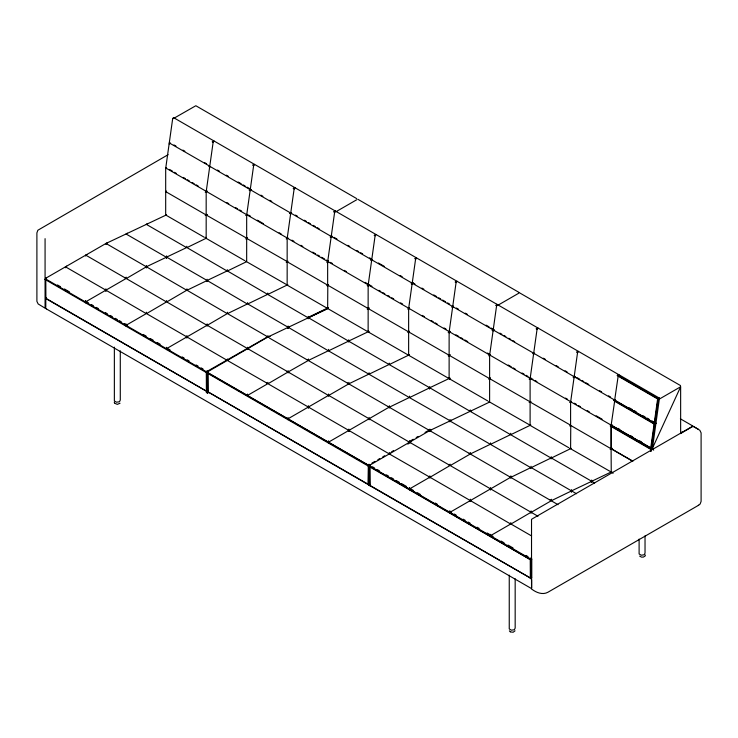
<?xml version="1.0" encoding="UTF-8"?>
<svg xmlns="http://www.w3.org/2000/svg" width="738" height="738" viewBox="0 0 738 738"><rect width="100%" height="100%" fill="white"/><g stroke="black" fill="none" stroke-linecap="round" stroke-linejoin="round"><path stroke-width="1.11" d="M45.488 279.462L46.291 277.885M370.236 464.912L369.498 465.438L369.738 466.065L530.253 558.74L531.701 558.74L531.692 559.579L530.253 559.579L45.793 279.877L45.793 278.208L105.903 243.503L166.419 214.906M45.793 278.208L45.793 279.047L206.308 371.721L206.409 391.288M208.254 371.399L207.526 371.924L207.756 372.552L368.28 465.226L368.271 466.065L369.72 466.065L369.36 484.949L207.756 391.758L207.756 371.721L267.866 337.017L327.995 308.438M369.738 465.235L369.009 466.49L369.729 466.065L370.089 485.788L369.738 484.442L368.28 484.432L368.271 466.065L368.631 465.134L369.36 465.134M530.345 578.306L530.253 558.74M45.968 298.53L45.498 297.829L45.894 298.613L207.037 391.518L45.793 298.244L45.793 297.414L46.512 298.669L46.042 298.669M294.038 188.172L293.198 188.559L295.052 187.766L294.167 188.605L290.735 213.061L330.753 236.16L332.026 236.197L331.122 237.129L327.718 261.492L367.727 284.591L369 284.628L368.151 285.671L368.133 308.502L407.699 331.344L409.489 331.38L408.64 332.423L408.631 355.255L409.489 354.757L407.699 354.72L368.133 331.879L368.151 309.047L369 308.004L367.21 307.967L327.644 285.126L327.654 262.294L328.511 261.243L326.537 260.108M327.644 286.196L327.81 285.375L327.644 308.502L367.21 331.344L369 331.38M487.698 400.9L449.119 378.631L449.128 355.808L449.986 354.757L448.197 354.72L408.631 331.879L408.64 309.047L409.489 308.004L408.215 307.967L368.207 284.868L371.638 260.413L372.515 259.573L371.242 259.536L331.233 236.437L334.665 211.981L335.541 211.142L333.687 211.935L334.526 211.557M529.967 425.116L489.608 402.007L489.617 379.184L490.475 378.133L488.685 378.096L449.119 355.255L449.128 332.423L449.986 331.38L448.704 331.344L408.695 308.244L412.127 283.789L413.003 282.949L414.987 284.093M146.447 265.468L146.336 267.756L145.46 266.252L105.903 243.411L105.866 244.057M166.622 255.865L166.502 258.143L167.554 256.667L186.788 247.507L226.751 270.8M186.788 246.252L186.751 247.184M186.945 288.844L186.908 289.785M207.11 279.241L206.991 281.519L208.042 280.043L227.276 270.883L267.248 294.176M227.276 269.628L227.239 270.56M227.433 312.229L227.396 313.161M247.599 302.617L247.562 303.549M267.774 293.004L267.728 293.945M267.922 335.606L267.885 336.537M288.097 325.993L287.977 328.272L287.147 326.694L247.599 303.862L227.885 313.438M308.263 316.39L308.143 318.668L309.48 317.091M308.419 358.982L308.373 359.913M328.585 349.369L328.548 350.301M348.751 339.766L348.714 340.698M348.908 382.358L348.871 383.29M369.074 372.745L369.037 373.677M389.24 363.142L389.203 364.074M389.396 405.734L389.36 406.666M409.562 396.121L409.525 397.053M429.737 386.518L429.617 388.797L430.669 387.321L449.82 378.197L449.71 379.231L448.612 377.524M429.885 429.11L429.774 431.398A1.024 0.637 64.5 0 1 430.503 430.992L430.595 430.927A1.024 0.59 60 0 0 429.811 431.379A1.024 0.59 60 0 0 429.092 430.125A1.024 0.637 64.5 0 1 429.7 431.435L428.612 429.784M450.06 419.498L450.023 420.439M470.226 409.894L470.189 410.826M470.392 452.495L470.355 453.427M490.558 442.883L490.521 443.815M510.724 433.28L510.687 434.212M510.88 475.872L510.761 478.15L510.825 477.191L491.517 488.344L490.585 489.811L489.645 488.344L450.088 465.503L430.337 477.071M531.046 466.259L531.009 467.191M551.221 456.656L551.101 458.935L551.212 457.911L590.769 480.742L591.516 482.348L592.642 480.835L611.793 471.711M551.369 499.248L551.332 500.18M571.544 489.645L571.424 491.923L570.594 490.346L531.046 467.514L511.333 477.089M591.71 480.032L591.59 482.32L591.71 481.287L594.671 482.993M331.122 237.129L331.316 236.778M267.839 337.561L267.866 336.925M389.277 408.013L389.341 407.053L370.033 418.206L369.101 419.673L368.161 418.206L328.604 395.365L309.296 406.518L308.364 407.976L307.423 406.518L267.866 383.677L248.466 394.885L247.525 396.352L247.525 394.064M169.14 144.011L170.063 142.683L169.27 142.932L172.701 118.477L173.578 117.637L659.468 398.16L652.438 448.261L653.665 450.162M172.655 118.966L172.701 118.477M209.629 167.388L209.841 166.65M213.144 142.342L214.066 141.013L212.212 141.807L213.051 141.419M250.117 190.773L251.04 189.435L249.767 189.408L209.758 166.308L213.19 141.853M253.632 165.718L254.555 164.389L252.71 165.183L253.549 164.795M290.606 214.149L291.538 212.821L290.255 212.784L250.247 189.684L253.678 165.229M294.13 189.094L294.167 188.605M334.665 211.981L334.618 212.47L334.831 211.723M371.638 260.413L371.592 260.901L371.804 260.154M375.319 235.099L375.107 235.846L376.029 234.518L374.184 235.311M412.127 283.789L412.081 284.278L412.293 283.53M415.808 258.484L415.595 259.222L416.518 257.894L414.673 258.687M452.781 306.907L452.579 307.654L453.501 306.325L452.219 306.288L412.21 283.189L415.642 258.734M456.305 281.861L456.093 282.608L457.016 281.27L455.161 282.073M493.067 331.03L493.99 329.701L492.716 329.674L452.708 306.574L456.139 282.11M496.582 305.984L497.504 304.656L497.375 305.56M533.556 354.415L534.478 353.078L533.685 353.327L537.116 328.871L537.993 328.032L536.148 328.825L536.987 328.438M537.07 329.36L537.116 328.871M574.044 377.791L574.976 376.463L573.694 376.426L533.722 353.262M577.568 352.736L578.491 351.408L576.636 352.201L577.476 351.814M577.605 352.247L574.173 376.703L614.191 399.802L615.464 399.839L614.542 401.168L654.099 424.009L655.953 423.215L652.005 420.937M617.964 375.199L617.125 375.577L618.979 374.784L618.057 376.112L657.623 398.954L659.468 398.16M166.428 258.18L166.613 257.11L206.17 279.942L206.917 281.556L207.11 280.486L246.999 303.816M530.853 468.575L531.056 467.541M146.262 224.324L186.262 247.414M267.737 294.453L307.737 317.552M348.714 341.205L388.723 364.304M389.203 364.59L428.787 387.229L429.544 388.834L429.728 387.773L469.7 411.057M470.198 411.343L510.207 434.442M510.687 434.728L550.696 457.818M169.186 143.523L165.755 167.978L205.764 191.077L207.037 191.114L206.179 192.166L206.17 214.989L246.529 238.097M173.578 117.637L173.448 118.541L195.828 105.737L356.611 198.559M287.017 261.473L246.667 238.365L246.676 215.542L247.525 214.49L246.252 214.454L206.243 191.354L209.675 166.899M287.054 237.913L246.732 214.74L250.164 190.275M290.652 213.66L287.22 238.116L327.229 261.215L328.511 261.243L326.722 262.276M411.158 283.743L413.003 282.949L411.73 282.912L371.721 259.813L375.153 235.357M452.625 307.165L449.193 331.62L489.202 354.72L490.475 354.757L489.617 355.808L489.608 378.631L529.967 401.74M493.113 330.541L489.681 354.996L529.69 378.096L532.937 379.277M533.519 353.124L493.196 329.951L496.628 305.495M570.492 401.555L530.17 378.373L533.602 353.917M658.748 397.745L659.338 399.074L680.639 386.777L652.438 448.261L650.648 449.304L611.082 426.453L611.95 424.885L610.667 424.857L570.659 401.758L574.09 377.293M614.45 400.245L613.61 400.633L615.464 399.839L614.671 400.079L618.269 375.365L658.462 398.575L654.993 423.252L654.265 422.865L657.623 398.954M654.099 424.009L650.75 447.911L652.438 448.261M654.68 423.178L658.111 398.723L618.103 375.624M681.488 432.957L682.032 432.016L681.718 432.874L692.696 426.481L692.152 426.167L692.567 426.61M308.069 318.705L308.253 317.635L348.225 340.928M207.756 373.391L207.848 372.921L369.332 465.706M530.253 559.579L369.637 466.268M207.858 391.398L208.485 392.173L207.461 391.343C207.95 390.55 205.136 391.352 207.756 390.919L207.037 391.518L207.037 370.688M531.526 519.497L531.526 588.795M45.498 278.623L45.073 279.462L45.793 279.877M207.452 372.976L207.756 372.552L207.765 391.758L369.028 485.05L368.28 484.432L368.613 466.195M207.47 391.343L207.765 391.758L207.535 372.745M368.963 374.231L408.963 397.321M369.729 484.432L370.089 485.779L369.535 485.244C370.07 483.934 368.539 484.801 369.36 484.949M409.452 397.607L449.11 420.208L449.866 421.813M490.447 444.368L530.447 467.458M591.71 481.314L572.476 490.447L571.424 491.923L571.535 490.89L576.479 493.74M645.427 555.013L645.049 556.101L643.315 557.098L641.405 557.098L639.671 556.101M515.041 630.833L513.168 632.235L510.447 631.922M327.81 261.999L327.644 262.82M368.299 285.375L368.133 286.196M368.299 308.752L368.133 309.573M408.797 308.752L408.631 309.573M408.797 332.128L408.631 332.949M449.285 332.128L449.119 332.949M449.285 355.504L449.119 356.325M66.632 266.141L65.414 267.719L65.414 266.787L104.971 289.628L105.903 291.095L106.844 289.628L126.152 278.484L166.151 301.731M126.05 323.936L126.05 326.214L126.991 324.748L146.401 313.549L185.948 336.38L186.889 337.847L187.83 336.38L207.138 325.237L246.686 348.068L247.627 349.535L248.844 347.958M206.308 371.721L207.756 371.721L207.037 372.967L207.756 372.552M288.115 372.911L289.056 371.445L308.364 360.458M288.014 417.44L288.014 419.728L288.955 418.261L308.364 407.053L347.912 429.894L348.853 431.361L349.794 429.894L369.101 418.741L409.101 441.997M409.498 487.578L409.498 489.866L410.439 488.399L429.848 477.191L469.396 500.032L470.337 501.499L471.278 500.032L490.585 488.879L530.133 511.72L531.074 513.187M126.013 233.964L166.022 257.055M328.475 350.845L368.474 373.945M449.959 420.983L489.958 444.082M570.76 425.641L570.594 448.769L610.944 471.877M169.27 142.932L209.592 166.105M165.782 167.923L166.548 167.738L165.69 168.79L165.681 191.612L205.247 214.454L207.037 214.49L206.179 215.542L206.17 238.365L244.748 260.643M206.243 191.354L207.037 191.114L205.247 192.148M250.283 189.62L251.04 189.435L249.195 190.238L250.034 189.851M246.732 214.74L247.525 214.49L245.736 215.524M290.772 212.996L291.538 212.821L289.683 213.614L290.523 213.227M331.261 236.381L332.026 236.197L330.172 236.99L331.011 236.603M371.721 259.813L372.515 259.573L370.67 260.366M368.207 284.868L369 284.628L367.21 285.661M412.247 283.134L413.003 282.949M408.732 308.18L409.489 308.004L407.699 309.038M452.735 306.51L453.501 306.325L451.647 307.119M449.221 331.565L449.986 331.38L448.197 332.414M493.196 329.951L493.99 329.701L492.135 330.495M489.709 354.941L490.475 354.757L488.685 355.79M530.17 378.373L530.963 378.133L530.115 379.184L530.105 402.007L570.456 425.116M614.671 400.079L654.993 423.252L655.953 423.215M348.631 342.045L349.683 340.569L368.843 331.445M369.83 466.434L370.089 465.558M86.152 254.979L86.881 254.453M126.641 278.355L146.401 266.787L186.4 290.043M146.88 313.419L166.64 301.86L206.649 325.107M167.129 301.731L186.889 290.172L226.889 313.419M226.889 360.172L186.889 336.925L167.48 348.124L166.548 349.591L166.548 347.312M207.618 325.107L227.378 313.549L267.184 336.537A1.024 0.637 64.5 0 1 267.525 336.897L206.668 371.62L207.396 371.62M227.867 360.172L228.605 359.646M268.355 383.548L288.115 371.989L328.115 395.236M329.093 395.236L348.853 383.834M389.839 453.685L390.577 453.16M410.088 441.997L410.817 441.472M450.577 465.383L470.337 453.971M511.314 523.823L531.074 512.264L537.993 516.259M531.563 512.135L551.323 500.724M698.351 429.23L692.751 426.186L531.784 519.137M106.41 243.309L107.176 242.802M126.576 233.697L127.351 233.19M146.742 224.094L147.517 223.586M187.24 247.47L205.865 238.411M187.387 290.062L207.11 280.523M227.728 270.846L246.354 261.796M248.051 303.825L267.774 294.296M268.217 294.222L287.857 284.693M268.374 336.814L269.149 336.307M308.862 360.19L328.585 350.651M329.037 350.587L348.76 341.048M349.36 383.575L369.083 374.028M369.526 373.963L389.249 364.424M389.692 364.351L409.332 354.821M389.849 406.952L409.572 397.404M410.014 397.339L429.737 387.801M450.521 420.725L451.287 420.217M470.687 411.112L471.462 410.605M470.844 453.713L490.567 444.165M491.01 444.101L510.733 434.562M511.176 434.498L530.825 424.996M531.498 467.477L551.221 457.938M551.664 457.874L571.304 448.335M551.821 500.465L571.544 490.918M288.014 261.243L287.165 262.294L287.156 285.126L326.722 307.967L328.511 308.004M530.963 401.509L530.115 402.561L530.105 425.383L568.675 447.662M571.452 401.509L570.603 402.561L570.594 425.383L610.16 448.224L611.95 448.261L611.092 449.313L611.249 472.043M530.973 559.755L531.692 559.579L531.701 577.946L530.973 578.361C529.838 578.878 532.052 578.906 530.973 578.361L369.83 485.632M46.512 298.669L46.042 298.89L45.793 297.414M120.017 403.252L117.324 404.359L114.639 403.252M208.485 392.173L207.867 392.229M369.83 465.706L369.637 466.259M698.351 505.401L700.15 503.999L701.1 501.351L701.1 432.883L699.836 430.291L693.231 426.269M145.912 313.419L105.903 290.172L86.503 301.372L85.562 302.838L85.562 300.56M388.852 453.685L348.853 430.429L329.443 441.638L328.511 443.104L328.511 440.817M510.336 523.823L470.337 500.567L450.927 511.775L449.995 513.242L449.995 510.964M531.591 535.936L510.825 523.952L491.425 535.151L490.484 536.618L490.484 534.34M166.622 257.147L147.379 266.28L146.336 267.756L146.401 266.787M369.009 466.49L369.729 466.065M168.135 154.676L37.85 230.247L36.9 232.904L36.9 301.362L38.164 303.964L44.714 307.949M165.69 191.603L166.548 191.114L165.69 192.166L165.681 214.989L204.26 237.258M45.073 279.462L45.793 279.047L45.894 298.613M165.69 214.989L166.548 214.49M205.247 215.524L207.037 214.49M245.736 238.9L246.529 238.448M246.676 238.365L247.525 237.867L246.676 238.918L246.667 261.75L287.017 284.859M286.224 238.9L288.014 237.867L287.165 238.918L287.156 261.741L326.722 284.591L328.511 284.628L326.722 285.661M336.38 211.492L356.712 199.758M286.224 262.276L287.017 261.824M367.21 309.038L369 308.004M407.699 332.414L409.489 331.38M498.344 304.997L518.676 293.263M448.197 355.79L449.986 354.757M449.128 378.622L449.986 378.133L448.197 378.096L408.631 355.255M488.685 379.166L490.475 378.133M371.943 463.113L374.895 461.407M377.847 459.7L379.812 458.566M382.764 456.868L384.729 455.733M391.61 451.757L393.575 450.623M408.326 442.108L413.243 439.267M416.195 437.56L418.16 436.426M425.042 432.45L429.147 430.088A1.024 0.637 64.5 0 1 429.811 431.379A1.024 0.637 64.5 0 1 430.595 430.927M407.819 444.082L410.771 442.376M529.174 379.166L530.963 378.133M529.174 402.542L529.967 402.09M569.662 402.542L570.456 402.09M569.662 425.918L570.456 425.466M610.16 425.918L611.95 424.885L611.156 425.134L614.754 400.42L654.938 423.621L651.479 448.307L611.156 425.134L651.165 448.234L654.597 423.778L614.588 400.679M610.16 449.304L611.95 448.261M698.618 505.244L547.956 592.227C542.596 595.215 536.231 592.577 531.784 589.155M335.569 211.649L336.26 211.557M173.624 118.126L174.297 118.052M497.55 305.145L498.224 305.071M268.457 337.506L268.632 337.414A1.024 0.637 64.5 0 0 268.263 337.321M267.377 336.998L267.645 337.451L267.008 336.676L267.47 336.934M308.226 317.322L327.829 307.977M308.715 317.598L328.318 308.263M489.635 402.053L429.839 430.522L369.72 465.226L368.28 465.226M495.65 305.449L497.504 304.656M573.961 376.869L573.122 377.256L574.976 376.463M531.323 588.472L45.885 308.632M289.314 326.694L287.977 328.272L288.088 327.238L327.986 350.568M431.121 429.82L429.784 431.398L428.981 430.18L269.453 338.087M368.373 484.792L369.627 484.792M206.677 391.435L207.664 391.288L207.037 391.435M530.973 578.361L530.604 578.454M267.866 337.017L270.08 336.445M530.973 578.112L531.701 577.946L530.253 577.946L369.738 485.272L369.507 466.259M206.64 371.851L207.424 371.851M368.613 465.355L369.387 465.355M530.585 558.869L531.369 558.869M519.266 292.672L680.537 385.577M206.04 238.097L205.247 237.83M246.529 261.483L245.736 261.206M489.478 401.74L488.685 401.472M570.456 448.501L569.662 448.234M530.253 577.946L530.973 578.122M46.512 278.632L46.153 278.946M124.934 277.829L125.663 278.355M307.137 359.646L307.875 360.172M347.635 383.022L348.364 383.548M388.123 406.407L388.852 406.933M286.897 371.334L287.626 371.86M469.119 453.16L469.848 453.685M509.607 476.545L510.336 477.071M266.649 383.022L267.387 383.548M550.096 499.921L550.834 500.447M448.87 464.857L449.599 465.383M428.621 476.545L429.359 477.071M205.662 237.267L206.354 237.848M326.897 308.143L327.404 308.299M357.792 199.242L518.805 292.294M680.371 418.815L692.355 425.725M174.011 144.962L175.985 146.106M182.895 150.1L184.869 151.235M204.629 162.637L206.603 163.781M217.461 170.054L219.435 171.198M226.354 175.183L228.328 176.327M238.208 182.028L241.169 183.734M243.143 184.878L245.117 186.022M247.092 187.157L250.053 188.873M260.92 195.146L262.894 196.28M269.804 200.275L271.778 201.409M295.486 215.099L297.46 216.234M304.37 220.228L306.344 221.372M308.318 222.507L310.301 223.651M313.263 225.358L315.237 226.501M317.211 227.645L319.185 228.78M334 237.332L336.962 239.047M347.829 245.32L349.803 246.455M356.712 250.45L358.686 251.593M360.661 252.728L362.644 253.872M369.554 257.857L371.528 259.001M378.437 262.996L384.369 266.418M400.171 275.532L402.145 276.676M421.896 288.078L423.87 289.222M433.75 294.923L436.712 296.63M438.686 297.774L440.66 298.918M442.634 300.052L445.595 301.768M447.569 302.903L449.543 304.047M456.462 308.041L458.436 309.176M465.346 313.17L467.32 314.305M486.084 325.144L489.054 326.851M491.028 327.995L493.002 329.13M499.912 333.124L501.886 334.268M503.86 335.403L505.844 336.546M508.805 338.253L510.779 339.397M512.753 340.541L514.727 341.676M543.371 358.216L545.345 359.351M556.203 365.624L558.186 366.768M565.096 370.753L567.07 371.897M576.95 377.598L579.911 379.314M581.885 380.448L583.859 381.592M585.834 382.727L588.795 384.443M599.662 390.716L601.636 391.85M608.546 395.845L610.529 396.989M629.293 407.819L632.254 409.525M634.228 410.669L636.202 411.813M643.112 415.798L645.086 416.942M647.069 418.077L649.043 419.221M169.509 169.445L172.471 171.161M174.445 172.295L176.419 173.439M183.338 177.434L185.312 178.568M187.286 179.712L189.26 180.847M192.221 182.563L194.195 183.707M196.17 184.841L198.144 185.985M226.787 202.516L228.762 203.66M235.671 207.646L237.654 208.789M239.629 209.933L241.603 211.068M248.512 215.062L250.486 216.206M257.405 220.192L263.328 223.614M279.13 232.738L281.104 233.881M291.971 240.154L293.945 241.289M300.855 245.284L302.829 246.418M312.709 252.119L315.67 253.835M317.644 254.979L319.619 256.114M321.593 257.258L324.563 258.964M330.486 262.387L332.46 263.531M344.314 270.366L346.288 271.51M365.052 282.34L368.013 284.056M369.987 285.191L371.961 286.335M378.88 290.329L380.854 291.464M382.828 292.608L384.802 293.742M387.764 295.458L389.738 296.602M391.712 297.737L393.686 298.881M400.605 302.866L402.579 304.01M422.33 315.412L424.304 316.556M431.223 320.541L433.197 321.685M435.171 322.829L437.145 323.964M444.055 327.958L446.029 329.102M455.909 334.803L458.87 336.51M460.844 337.653L462.818 338.788M464.792 339.932L467.763 341.639M487.514 353.05L489.488 354.185M508.251 365.015L511.213 366.731M513.187 367.875L515.161 369.009M522.08 373.004L524.054 374.138M526.028 375.282L528.002 376.426M534.912 380.411L536.886 381.555M565.529 398.086L567.504 399.23M574.422 403.225L576.396 404.359M578.371 405.503L580.345 406.638M587.254 410.632L589.228 411.776M596.147 415.762L602.07 419.184M617.872 428.308L619.846 429.451M630.713 435.724L632.687 436.859M639.597 440.854L641.571 441.997M651.442 448.842L611.249 425.641L611.249 448.667L631.829 460.558M632.844 461.324L611.082 448.769L611.092 425.937L651.1 449.036L651.1 451.315M611.175 472.089L613.14 473.215M558.048 504.7L430.439 431.02L429.71 431.444L429.848 430.439M125.211 277.94L85.663 255.099L85.663 256.031M247.627 348.613L287.174 371.445M449.156 464.968L409.599 442.283M266.935 383.133L227.378 360.458M428.907 476.656L389.35 453.971M57.481 284.951L60.47 286.685M64.464 288.982L69.446 291.87M85.396 301.067L88.385 302.801M91.383 304.526L93.375 305.68M96.364 307.405L98.357 308.558M105.34 312.58L107.333 313.742M110.322 315.458L112.314 316.62M115.303 318.336L117.305 319.499M119.298 320.643L121.29 321.796M124.279 323.521L127.268 325.255M143.227 334.452L146.216 336.187M150.201 338.484L153.19 340.218M157.185 342.515L160.174 344.249M167.148 348.271L170.146 350.006M182.111 356.906L184.103 358.059M187.092 359.784L189.085 360.937M196.068 364.969L198.061 366.122M201.05 367.847L203.042 369M372.45 466.794L374.443 467.947M377.432 469.672L379.424 470.826M386.408 474.857L388.4 476.01M391.389 477.735L393.382 478.888M396.38 480.613L399.369 482.338M401.361 483.491L406.343 486.37M409.341 488.095L413.326 490.401M417.311 492.698L420.3 494.423M435.263 503.058L437.256 504.211M449.221 511.12L451.213 512.273M454.202 513.999L456.195 515.152M463.178 519.183L465.171 520.327M468.16 522.061L470.152 523.205M477.135 527.236L479.128 528.39M487.108 532.993L493.085 536.452M501.065 541.055L504.054 542.781M508.039 545.078L513.03 547.956M525.991 555.446L527.984 556.59M510.152 631.783L509.377 630.833M334.821 210.727L335.384 211.538M496.785 304.231L497.338 305.025M368.133 331.085L368.723 332.478M207.655 392.118L206.668 391.657L206.308 392.588A1.024 0.59 0 0 0 207.037 392.764M208.005 392.173L207.765 393.428A1.024 0.59 0 0 1 207.47 393.013M114.261 402.164L114.491 402.847M369.046 484.967L369 464.202M680.639 386.777L680.639 433.64M650.648 449.304L650.648 451.527M645.03 535.88L645.03 553.048L644.237 554.764L641.276 555.216L639.108 553.97L639.108 539.091M531.683 579.616L531.683 587.965M531.074 510.899L531.074 511.849M530.973 557.716L530.973 578.546M515.17 578.804L515.17 628.029L514.377 629.735L511.416 630.197L509.248 628.942L509.248 575.142M510.825 522.587L510.825 523.537M490.585 487.523L490.585 489.811M470.337 499.211L470.337 501.499M450.088 464.147L450.088 465.097M429.848 475.835L429.848 476.785M429.848 477.191L429.848 478.123M409.59 440.761L409.59 441.711M389.341 452.449L389.341 453.4M369.387 466.195L369.387 484.562M369.101 417.385L369.101 419.673M348.853 429.073L348.853 431.361M328.604 394.009L328.604 394.959M328.604 395.365L328.604 396.288M308.364 405.697L308.364 407.976M288.115 370.633L288.115 371.583M267.866 382.321L267.866 383.271M247.627 347.257L247.627 349.535M227.378 358.945L227.378 359.895M207.138 323.881L207.138 324.831M207.138 325.237L207.138 326.159M206.64 372.681L206.64 391.048M186.889 335.569L186.889 337.847M166.64 300.504L166.64 301.445M146.401 312.192L146.401 313.143M126.152 277.119L126.152 278.069M120.285 350.818L120.285 400.042L119.491 401.749L116.53 402.21L114.362 400.955L114.362 347.155M105.903 288.807L105.903 291.095M45.793 299.084L45.793 307.432M45.073 238.651L45.073 307.949M268.208 337.358A1.024 0.59 60.2 0 1 268.567 337.451M268.152 337.386A1.024 0.637 64.5 0 1 268.521 337.478M106.004 243.974A1.024 0.637 64.5 0 1 106.659 243.9M46.042 308.456L46.512 308.687L46.042 308.456M208.015 372.136L208.485 372.136L208.015 372.136M209.085 166.668L209.537 166.474L209.085 166.668M533.02 353.686L533.473 353.493L533.02 353.686"/></g></svg>
